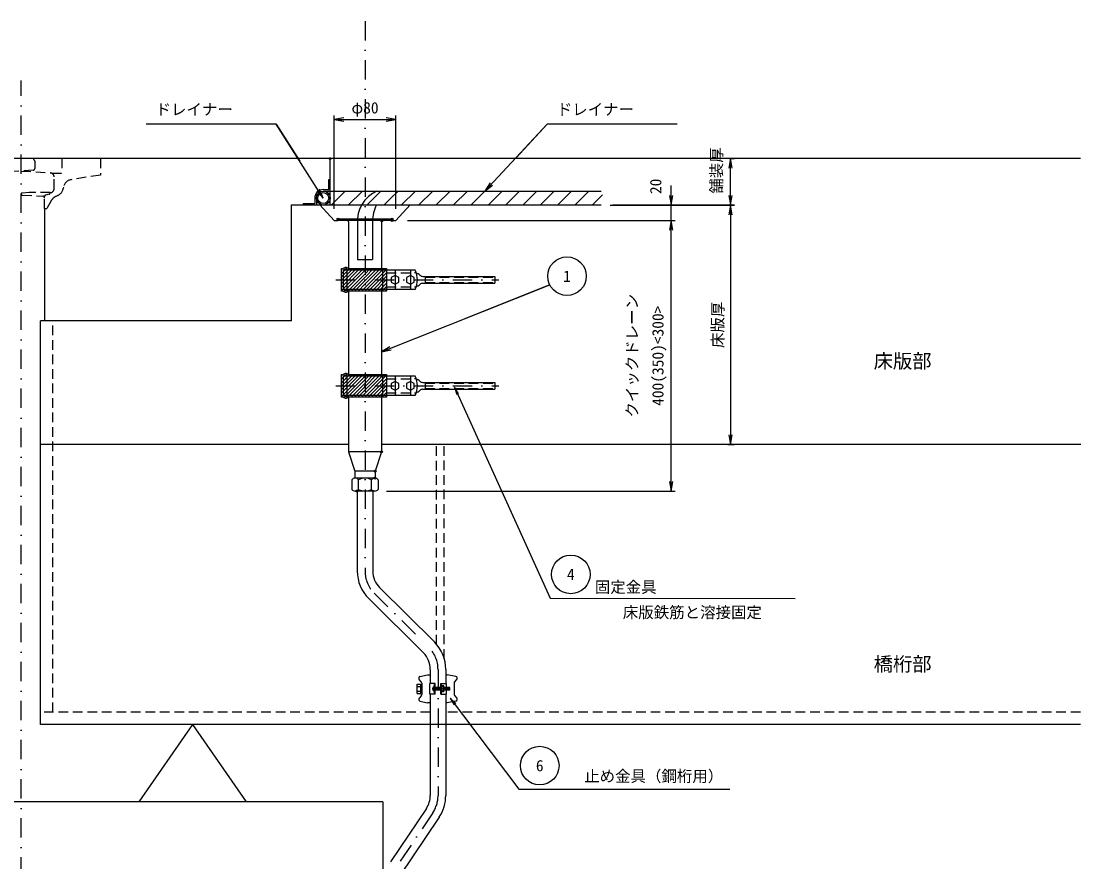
# Model space of a CAD drawing. Units: millimetres on the paper, with parts at other scales. Extents: x 0 to 1483, y 0 to 679.
# Drawn here: x 167.9 to 442.2, y 119.3 to 336.8 of the extents above; entities that cross this region are included whole.
import ezdxf
from ezdxf.enums import TextEntityAlignment as Align

# ---------------------------------------------------------------- set-up
doc = ezdxf.new("R2010")
doc.units = ezdxf.units.MM
doc.header["$PDMODE"] = 32
doc.header["$PDSIZE"] = 0.5
doc.linetypes.add('USER1', pattern=[3.75, 2.5, -1.25])
doc.linetypes.add('USER2', pattern=[10.01, 5, -2.5, 0.01, -2.5])
for name, color, linetype, lineweight in [('0_3', 7, 'Continuous', 25), ('D-BMK', 2, 'USER2', 25), ('D-BYP', 7, 'Continuous', 25), ('D-BYP-Strn', 7, 'USER1', 25), ('D-STR', 1, 'Continuous', 25)]:
    doc.layers.add(name, color=color, linetype=linetype, lineweight=lineweight)
doc.layers.add('DEFPOINTS_8', color=7, linetype='Continuous')
doc.styles.add('ＭＳ ゴシック', font='')
doc.styles.get('ＭＳ ゴシック').set_extended_font_data('MS Gothic')

# ---------------------------------------------------------------- blocks, each defined once
blk = doc.blocks.new('open_arrow')
at = {"color": 0, "linetype": 'Continuous', "lineweight": -2}
blk.add_lwpolyline([(7.5, 1.25), (0, 0), (7.5, -1.25)], dxfattribs=at)

msp = doc.modelspace()

# ---------------------------------------------------------------- linework, layer by layer
at = {"layer": '0_3'}
for p, q in [((248.154, 289.216), (251.754, 292.816)), ((252.65, 289.222), (256.244, 292.816)), ((237.933, 289.222), (318.077, 289.222))]:
    msp.add_line(p, q, dxfattribs=at)
at = {"layer": 'D-BMK'}
for p, q in [((256.934, 336.774), (256.934, 194.491)), ((167.933, 115.503), (167.933, 321.457)), ((264.694, 272.361), (264.694, 267.361)), ((264.694, 272.336), (264.694, 267.769)), ((268.694, 272.361), (268.694, 267.559)), ((268.694, 272.336), (268.694, 267.361)), ((249.375, 269.861), (291.593, 269.861)), ((264.694, 244.932), (264.694, 239.932)), ((264.694, 244.907), (264.694, 240.341)), ((268.694, 244.932), (268.694, 240.131)), ((268.694, 244.907), (268.694, 239.932)), ((249.375, 242.432), (291.593, 242.432)), ((259.296, 188.816), (273.469, 174.736)), ((275.831, 169.061), (275.831, 136.439)), ((278.921, 164.044), (274.31, 164.044)), ((274.476, 131.985), (265.217, 118.172))]:
    msp.add_line(p, q, dxfattribs=at)
for centre, start, end in [((264.934, 194.491), 180, 225.18883), ((267.831, 169.061), 0, 45.18883), ((267.831, 136.439), 326.16656, 0)]:
    msp.add_arc(centre, 8, start, end, dxfattribs=at)
at = {"layer": 'D-BYP'}
for p, q in [((233.904, 310.098), (200.261, 310.098)), ((248.934, 288.222), (248.934, 312.368)), ((248.934, 311.368), (264.934, 311.368)), ((264.934, 288.222), (264.934, 312.368)), ((337.768, 310.098), (304.125, 310.098)), ((442.127, 301.216), (54.23, 301.216)), ((247.933, 289.216), (247.933, 301.216)), ((351.552, 289.222), (351.552, 301.216)), ((351.552, 301.216), (352.552, 301.216)), ((247.533, 293.216), (247.533, 295.816)), ((247.533, 295.816), (247.933, 295.816)), ((336.193, 280.222), (336.193, 294.222)), ((243.933, 291.016), (243.933, 289.616)), ((244.333, 291.016), (244.333, 289.216)), ((246.133, 293.216), (247.533, 293.216)), ((246.133, 292.816), (247.933, 292.816)), ((247.545, 292.816), (318.077, 292.816)), ((257.397, 289.216), (260.997, 292.816)), ((261.892, 289.222), (263.546, 290.875)), ((263.546, 290.875), (265.487, 292.816)), ((266.382, 289.222), (269.977, 292.816)), ((270.873, 289.222), (274.467, 292.816)), ((275.363, 289.222), (278.957, 292.816)), ((279.853, 289.222), (283.447, 292.816)), ((284.337, 289.216), (287.937, 292.816)), ((288.828, 289.216), (292.428, 292.816)), ((293.318, 289.216), (296.918, 292.816)), ((297.808, 289.216), (301.408, 292.816)), ((302.298, 289.216), (305.898, 292.816)), ((306.788, 289.216), (310.388, 292.816)), ((311.278, 289.216), (314.878, 292.816)), ((315.768, 289.216), (318.404, 291.852)), ((173.933, 288.316), (173.933, 259.216)), ((237.933, 259.216), (237.933, 289.222)), ((240.933, 289.616), (243.933, 289.616)), ((240.933, 289.616), (240.933, 289.216)), ((248.934, 285.222), (245.264, 289.222)), ((264.934, 285.222), (268.604, 289.222)), ((320.368, 289.216), (344.673, 289.216)), ((321.077, 289.222), (337.193, 289.222)), ((323.368, 289.216), (352.552, 289.216)), ((324.077, 289.222), (352.552, 289.222)), ((351.552, 289.216), (351.552, 227.216)), ((248.934, 285.222), (249.934, 285.222)), ((254.974, 284.43), (254.974, 275.136)), ((258.895, 285.222), (258.895, 275.136)), ((263.934, 285.222), (264.934, 285.222)), ((267.934, 285.222), (337.193, 285.222)), ((267.934, 285.222), (337.193, 285.222)), ((336.193, 215.222), (336.193, 285.222)), ((254.974, 275.136), (258.895, 275.136)), ((272.494, 270.761), (272.494, 268.961)), ((237.933, 259.216), (172.933, 259.216)), ((172.933, 154.812), (172.933, 259.216)), ((272.494, 243.332), (272.494, 241.532)), ((281.168, 240.388), (280.069, 242.082)), ((280.069, 242.082), (280.678, 240.16)), ((280.069, 242.082), (304.83, 187.517)), ((252.664, 227.216), (172.933, 227.216)), ((442.225, 227.216), (261.204, 227.216)), ((350.876, 227.216), (352.552, 227.216)), ((254.934, 215.222), (254.934, 194.491)), ((258.934, 215.222), (258.934, 194.491)), ((262.496, 215.222), (337.193, 215.222)), ((260.706, 190.235), (274.878, 176.155)), ((257.887, 187.397), (272.059, 173.317)), ((304.83, 187.517), (368.292, 187.43)), ((273.831, 169.061), (273.831, 165.444)), ((277.831, 169.061), (277.831, 165.444)), ((273.831, 162.644), (273.831, 136.439)), ((277.831, 162.644), (277.831, 136.439)), ((280.472, 160.267), (279.008, 161.658)), ((279.008, 161.658), (280.049, 159.931)), ((279.008, 161.658), (296.789, 138.043)), ((442.127, 154.812), (172.933, 154.812)), ((212.24, 154.812), (198.338, 134.812)), ((212.24, 154.812), (226.143, 134.812)), ((296.789, 138.043), (351.376, 138.043)), ((261.547, 134.812), (162.933, 134.812)), ((261.547, 134.812), (261.547, 35.734)), ((272.814, 133.099), (263.555, 119.285)), ((276.137, 130.872), (265.862, 115.542))]:
    msp.add_line(p, q, dxfattribs=at)
at = {"layer": 'D-BYP', "color": 4}
for p, q in [((250.864, 271.533), (252.323, 272.992)), ((250.864, 272.417), (251.208, 272.761)), ((250.864, 270.649), (252.975, 272.761)), ((250.864, 269.766), (253.859, 272.761)), ((250.864, 268.882), (254.743, 272.761)), ((250.864, 267.998), (255.627, 272.761)), ((250.864, 267.114), (256.511, 272.761)), ((251.446, 266.811), (256.956, 272.322)), ((256.956, 272.322), (257.395, 272.761)), ((256.956, 271.438), (258.279, 272.761)), ((256.956, 270.554), (259.163, 272.761)), ((256.956, 269.67), (260.047, 272.761)), ((256.956, 268.786), (260.93, 272.761)), ((256.956, 267.902), (261.814, 272.761)), ((256.956, 267.018), (262.494, 272.557)), ((257.782, 266.961), (262.494, 271.673)), ((252.211, 266.692), (256.956, 271.438)), ((253.363, 266.961), (256.956, 270.554)), ((254.247, 266.961), (256.956, 269.67)), ((258.666, 266.961), (262.494, 270.789)), ((259.55, 266.961), (262.494, 269.905)), ((260.434, 266.961), (262.494, 269.021)), ((262.494, 266.961), (252.664, 266.961)), ((255.13, 266.961), (256.956, 268.786)), ((256.014, 266.961), (256.956, 267.902)), ((256.898, 266.961), (256.956, 267.018)), ((261.318, 266.961), (262.494, 268.137)), ((262.201, 266.961), (262.494, 267.253)), ((250.864, 244.133), (252.303, 245.571)), ((250.864, 245.017), (251.18, 245.332)), ((250.864, 243.249), (252.948, 245.332)), ((250.864, 242.365), (253.831, 245.332)), ((250.864, 241.481), (254.715, 245.332)), ((250.864, 240.597), (255.599, 245.332)), ((250.864, 239.714), (256.483, 245.332)), ((251.429, 239.394), (256.956, 244.921)), ((256.956, 244.921), (257.367, 245.332)), ((256.956, 244.037), (258.251, 245.332)), ((256.956, 243.153), (259.135, 245.332)), ((256.956, 242.269), (260.019, 245.332)), ((256.956, 241.386), (260.903, 245.332)), ((256.956, 240.502), (261.786, 245.332)), ((256.956, 239.618), (262.494, 245.156)), ((257.754, 239.532), (262.494, 244.272)), ((252.174, 239.255), (256.956, 244.037)), ((253.335, 239.532), (256.956, 243.153)), ((254.219, 239.532), (256.956, 242.269)), ((255.103, 239.532), (256.956, 241.386)), ((258.638, 239.532), (262.494, 243.389)), ((259.522, 239.532), (262.494, 242.505)), ((260.406, 239.532), (262.494, 241.621)), ((262.494, 239.532), (252.664, 239.532)), ((255.986, 239.532), (256.956, 240.502)), ((256.87, 239.532), (256.956, 239.618)), ((261.29, 239.532), (262.494, 240.737)), ((262.174, 239.532), (262.494, 239.853))]:
    msp.add_line(p, q, dxfattribs=at)
at = {"layer": 'D-BYP'}
for points in [[(246.133, 291.016), (233.904, 310.098), (240.019, 300.557)], [(287.937, 292.816), (304.125, 310.098), (296.031, 301.457)], [(261.204, 251.201), (304.747, 268.556), (282.976, 259.879)]]:
    msp.add_lwpolyline(points, dxfattribs=at)
at = {"layer": 'D-BYP', "color": 4}
for points in [[(251.264, 266.961), (250.864, 266.961), (250.864, 272.761), (251.264, 272.761)], [(252.664, 272.761), (262.494, 272.761), (262.494, 266.961)], [(251.264, 239.532), (250.864, 239.532), (250.864, 245.332), (251.264, 245.332)], [(252.664, 245.332), (262.494, 245.332), (262.494, 239.532)]]:
    msp.add_lwpolyline(points, dxfattribs=at)
at = {"layer": 'D-BYP'}
for centre, radius in [((246.133, 291.016), 1.8), ((246.133, 291.016), 1.4), ((309.215, 270.802), 5), ((310.2, 193.645), 5), ((302.159, 144.17), 5)]:
    msp.add_circle(centre, radius, dxfattribs=at)
for centre, radius, start, end in [((246.133, 291.016), 2.2, 90, 180), ((263.467, 285.029), 8.514, 113.84948, 184.03315), ((266.781, 285.341), 7.891, 150.49356, 182.00791), ((264.934, 194.491), 10, 180, 225.18883), ((264.934, 194.491), 6, 180, 225.18883), ((267.831, 169.061), 10, 0, 45.18883), ((267.831, 169.061), 6, 0, 45.18883), ((267.831, 136.439), 6, 326.16656, 0), ((267.831, 136.439), 10, 326.16656, 0)]:
    msp.add_arc(centre, radius, start, end, dxfattribs=at)
at = {"layer": 'D-BYP', "color": 4}
for centre, start, end in [((251.964, 272.094), 43.60282, 136.39718), ((251.964, 267.627), 223.60282, 316.39718), ((251.964, 244.666), 43.60282, 136.39718), ((251.964, 240.199), 223.60282, 316.39718)]:
    msp.add_arc(centre, 0.967, start, end, dxfattribs=at)
at = {"layer": 'D-BYP-Strn'}
for p, q in [((171.433, 300.572), (171.433, 298.624)), ((178.432, 301.216), (178.432, 297.416)), ((188.433, 301.216), (188.433, 296.976)), ((171.06, 298.225), (160.356, 297.511)), ((167.933, 298.016), (175.511, 297.511)), ((175.874, 297.416), (178.434, 297.416)), ((176.444, 293.416), (176.444, 296.513)), ((188.433, 296.976), (180.84, 295.774)), ((178.852, 293.82), (178.788, 293.457)), ((167.95, 292.083), (167.95, 292.03)), ((168.164, 291.792), (173.554, 291.51)), ((169.949, 292.416), (168.177, 292.323)), ((175.444, 292.416), (169.949, 292.416)), ((173.933, 291.084), (173.933, 291.363)), ((173.933, 291.084), (173.933, 291.363)), ((173.933, 288.316), (173.933, 291.11)), ((175.163, 292.025), (174.22, 291.746)), ((175.449, 292.416), (175.449, 292.409)), ((177.439, 291.698), (176.854, 291.426)), ((173.933, 288.316), (174.558, 288.316)), ((175.79, 290.451), (174.558, 288.316)), ((262.494, 271.661), (269.744, 271.679)), ((262.494, 271.661), (262.494, 268.061)), ((272.494, 270.581), (290.494, 270.581)), ((272.494, 269.141), (290.494, 269.141)), ((262.494, 268.061), (269.744, 268.042)), ((176.133, 158.012), (176.133, 259.216)), ((262.494, 244.232), (269.744, 244.251)), ((262.494, 244.232), (262.494, 240.632)), ((272.494, 243.152), (290.494, 243.152)), ((272.494, 241.712), (290.494, 241.712)), ((262.494, 240.632), (269.744, 240.614)), ((275.45, 175.537), (275.45, 227.216)), ((277.442, 171.821), (277.442, 227.216)), ((273.831, 158.012), (172.933, 158.012)), ((442.127, 158.012), (277.831, 158.012))]:
    msp.add_line(p, q, dxfattribs=at)
for centre, radius, start, end in [((171.033, 300.572), 0.4, 0, 81.46924), ((171.033, 298.624), 0.4, 273.81407, 0), ((175.444, 296.513), 1, 0, 86.18593), ((181.215, 293.403), 2.4, 99, 170), ((168.19, 292.084), 0.24, 93, 180.11899), ((168.19, 292.031), 0.24, 180.11899, 263.77417), ((173.533, 291.11), 0.4, 0, 87), ((174.333, 291.363), 0.4, 106.46086, 180), ((175.049, 292.408), 0.4, 286.46086, 0.11899), ((175.444, 293.416), 1, 270, 0), ((177.869, 289.251), 2.4, 115, 150), ((176.424, 293.873), 2.4, 295, 350), ((269.694, 269.68), 2, 75.1117, 88.5679), ((269.694, 270.041), 2, 271.4321, 284.8883), ((269.694, 242.252), 2, 75.1117, 88.5679), ((269.694, 242.613), 2, 271.4321, 284.8883)]:
    msp.add_arc(centre, radius, start, end, dxfattribs=at)
at = {"layer": 'D-STR'}
for p, q in [((249.934, 285.552), (249.934, 285.222)), ((263.934, 285.552), (249.934, 285.552)), ((263.934, 285.552), (263.934, 285.222)), ((263.934, 285.222), (249.934, 285.222)), ((252.664, 284.822), (252.664, 272.361)), ((261.204, 284.822), (261.204, 272.361)), ((269.894, 272.361), (251.264, 272.361)), ((251.264, 272.361), (251.264, 267.361)), ((252.264, 272.361), (252.264, 267.361)), ((261.494, 272.361), (261.494, 267.361)), ((271.856, 270.761), (290.494, 270.761)), ((271.856, 268.961), (290.494, 268.961)), ((290.494, 270.761), (290.494, 268.961)), ((269.894, 267.361), (251.264, 267.361)), ((252.664, 267.361), (252.664, 244.932)), ((261.204, 267.361), (261.204, 244.932)), ((269.894, 244.932), (251.264, 244.932)), ((251.264, 244.932), (251.264, 239.932)), ((252.264, 244.932), (252.264, 239.932)), ((261.494, 244.932), (261.494, 239.932)), ((271.856, 243.332), (290.494, 243.332)), ((271.856, 241.532), (290.494, 241.532)), ((290.494, 243.332), (290.494, 241.532)), ((269.894, 239.932), (251.264, 239.932)), ((252.664, 239.932), (252.664, 225.342)), ((261.204, 239.932), (261.204, 225.342)), ((252.664, 225.342), (254.334, 220.342)), ((261.204, 225.342), (252.664, 225.342)), ((261.204, 225.342), (259.534, 220.342)), ((254.334, 220.342), (254.334, 218.542)), ((259.534, 220.342), (254.334, 220.342)), ((259.534, 220.342), (259.534, 218.542)), ((253.494, 218.142), (253.494, 215.622)), ((259.496, 218.542), (254.373, 218.542)), ((255.251, 215.622), (255.251, 218.142)), ((258.618, 215.622), (258.618, 218.142)), ((260.374, 218.142), (260.374, 215.622)), ((259.496, 215.222), (254.373, 215.222)), ((271.156, 167.232), (273.104, 167.665)), ((273.104, 167.665), (273.831, 167.664)), ((277.831, 167.662), (278.213, 167.662)), ((280.47, 167.232), (278.213, 167.662)), ((270.413, 162.844), (270.413, 165.244)), ((270.413, 165.244), (271.413, 165.244)), ((270.413, 164.644), (271.613, 164.644)), ((271.516, 165.757), (270.934, 166.43)), ((271.413, 162.844), (271.413, 165.244)), ((271.613, 165.496), (271.613, 162.593)), ((275.121, 165.444), (273.699, 165.444)), ((273.699, 162.644), (273.699, 165.444)), ((274.921, 162.644), (274.921, 165.444)), ((275.121, 162.644), (275.121, 165.444)), ((276.541, 165.444), (278.025, 165.444)), ((276.541, 162.644), (276.541, 165.444)), ((276.741, 162.644), (276.741, 165.444)), ((277.341, 164.824), (276.741, 164.824)), ((277.341, 163.264), (277.341, 164.824)), ((278.025, 164.424), (278.025, 165.444)), ((280.013, 165.496), (280.013, 162.593)), ((280.11, 165.757), (280.691, 166.43)), ((270.413, 163.444), (271.613, 163.444)), ((270.413, 162.844), (271.413, 162.844)), ((271.516, 162.332), (270.934, 161.659)), ((275.121, 162.644), (273.699, 162.644)), ((276.541, 164.424), (275.121, 164.424)), ((276.541, 163.664), (275.121, 163.664)), ((276.541, 162.644), (278.025, 162.644)), ((277.341, 164.444), (276.741, 164.444)), ((277.341, 163.644), (276.741, 163.644)), ((277.341, 163.264), (276.741, 163.264)), ((278.921, 164.424), (277.341, 164.424)), ((278.921, 163.664), (277.341, 163.664)), ((278.025, 162.644), (278.025, 163.664)), ((278.921, 163.664), (278.921, 164.424)), ((280.11, 162.332), (280.691, 161.659)), ((271.156, 160.857), (273.104, 160.424)), ((273.831, 160.424), (273.104, 160.424)), ((278.213, 160.427), (277.831, 160.427)), ((280.47, 160.857), (278.213, 160.427))]:
    msp.add_line(p, q, dxfattribs=at)
for points in [[(264.694, 268.706), (265.694, 269.283), (265.694, 270.438), (264.694, 271.015), (263.694, 270.438), (263.694, 269.283)], [(268.694, 268.706), (269.694, 269.283), (269.694, 270.438), (268.694, 271.015), (267.694, 270.438), (267.694, 269.283)], [(264.694, 241.278), (265.694, 241.855), (265.694, 243.01), (264.694, 243.587), (263.694, 243.01), (263.694, 241.855)], [(268.694, 241.278), (269.694, 241.855), (269.694, 243.01), (268.694, 243.587), (267.694, 243.01), (267.694, 241.855)]]:
    msp.add_lwpolyline(points, close=True, dxfattribs=at)
for centre, radius, start, end in [((252.264, 284.822), 0.4, 0, 90), ((261.604, 284.822), 0.4, 90, 180), ((251.964, 272.094), 0.567, 28.07249, 151.92751), ((264.986, 269.861), 5.508, 333.00853, 26.99147), ((269.694, 269.68), 2, 43.91112, 75.1117), ((271.856, 271.761), 1, 223.91112, 270), ((271.856, 267.961), 1, 90, 136.08888), ((251.964, 267.627), 0.567, 208.07249, 331.92751), ((269.694, 270.041), 2, 284.8883, 316.08888), ((251.964, 244.666), 0.567, 28.07249, 151.92751), ((264.986, 242.432), 5.508, 333.00853, 26.99147), ((269.694, 242.252), 2, 43.91112, 75.1117), ((271.856, 244.332), 1, 223.91112, 270), ((271.856, 240.532), 1, 90, 136.08888), ((251.964, 240.199), 0.567, 208.07249, 331.92751), ((269.694, 242.613), 2, 284.8883, 316.08888), ((254.373, 217.378), 1.164, 41.03029, 138.96971), ((256.934, 214.8), 3.742, 90, 116.73391), ((256.934, 214.8), 3.742, 63.26609, 90), ((259.496, 217.378), 1.164, 41.03029, 138.96971), ((259.496, 217.378), 1.164, 41.03029, 90), ((254.373, 216.386), 1.164, 221.03029, 318.96971), ((256.934, 218.964), 3.742, 243.26609, 270), ((256.934, 218.964), 3.742, 270, 296.73391), ((259.496, 216.386), 1.164, 221.03029, 318.96971), ((259.496, 216.386), 1.164, 270, 318.96971), ((271.313, 166.757), 0.5, 108.28081, 220.80528), ((271.213, 165.496), 0.4, 0, 40.80528), ((275.116, 164.044), 0.695, 106.30294, 253.69706), ((280.413, 165.496), 0.4, 139.19472, 180), ((280.313, 166.757), 0.5, 319.19472, 71.71919), ((271.213, 162.593), 0.4, 319.19472, 0), ((280.413, 162.593), 0.4, 180, 220.80528), ((271.313, 161.332), 0.5, 139.19472, 251.71919), ((280.313, 161.332), 0.5, 288.28081, 40.80528)]:
    msp.add_arc(centre, radius, start, end, dxfattribs=at)
for p in [(249.934, 285.552), (261.321, 285.104), (263.934, 285.552), (263.934, 285.552), (263.934, 285.552), (263.934, 285.552), (263.934, 285.222), (263.934, 285.222)]:
    msp.add_point(p, dxfattribs=at)
at = {"layer": 'DEFPOINTS_8'}
for p in [(247.933, 301.216), (261.204, 225.342), (261.204, 225.342), (259.534, 220.342), (259.534, 220.342), (259.564, 220.342), (259.564, 220.342), (259.496, 218.542), (254.834, 215.222)]:
    msp.add_point(p, dxfattribs=at)

# ---------------------------------------------------------------- block references
at = {"layer": 'D-BYP', "xscale": 0.333, "yscale": 0.333}
msp.add_blockref('open_arrow', (248.934, 311.368), dxfattribs=at)
for p, rotation in [((264.934, 311.368), 180), ((351.552, 301.216), 270), ((287.937, 292.816), 46.9), ((246.133, 291.016), 122.7), ((336.193, 289.222), 90), ((351.552, 289.222), 90), ((351.552, 289.216), 270), ((336.193, 285.222), 270), ((336.193, 285.222), 270), ((261.204, 251.201), 21.7), ((351.552, 227.216), 90), ((336.193, 215.222), 90)]:
    msp.add_blockref('open_arrow', p, dxfattribs=dict(at, rotation=rotation))

# ---------------------------------------------------------------- texts
at = {"layer": 'D-BYP', "style": 'ＭＳ ゴシック'}
for s, height, p in [('ドレイナー', 2.933, (202.713, 311.606)), ('ドレイナー', 2.933, (306.577, 311.606)), ('床版部', 3.666, (388.597, 245.892)), ('固定金具', 2.933, (316.424, 188.017)), ('橋桁部', 3.666, (388.597, 167.517))]:
    msp.add_text(s, height=height, dxfattribs=at).set_placement(p, align=Align.BOTTOM_LEFT)
for s, p in [('φ80', (256.934, 314.368)), ('1', (309.215, 270.802)), ('4', (310.2, 193.645)), ('6', (302.159, 144.17))]:
    msp.add_text(s, height=2.933, dxfattribs=at).set_placement(p, align=Align.MIDDLE_CENTER)
for s, p in [('舗装厚', (347.91, 298.141)), ('20', (332.174, 294.042)), ('クイックドレーン', (326.07, 250.222)), ('床版厚', (348.237, 258.216)), ('400(350)<300>', (332.736, 250.222))]:
    msp.add_text(s, height=2.933, rotation=90, dxfattribs=at).set_placement(p, align=Align.MIDDLE_CENTER)
for s, p in [('床版鉄筋と溶接固定', (341.668, 181.486)), ('止め金具（鋼桁用）', (331.669, 139.099))]:
    msp.add_text(s, height=2.933, dxfattribs=at).set_placement(p, align=Align.BOTTOM_CENTER)

doc.saveas('drawing.dxf')
